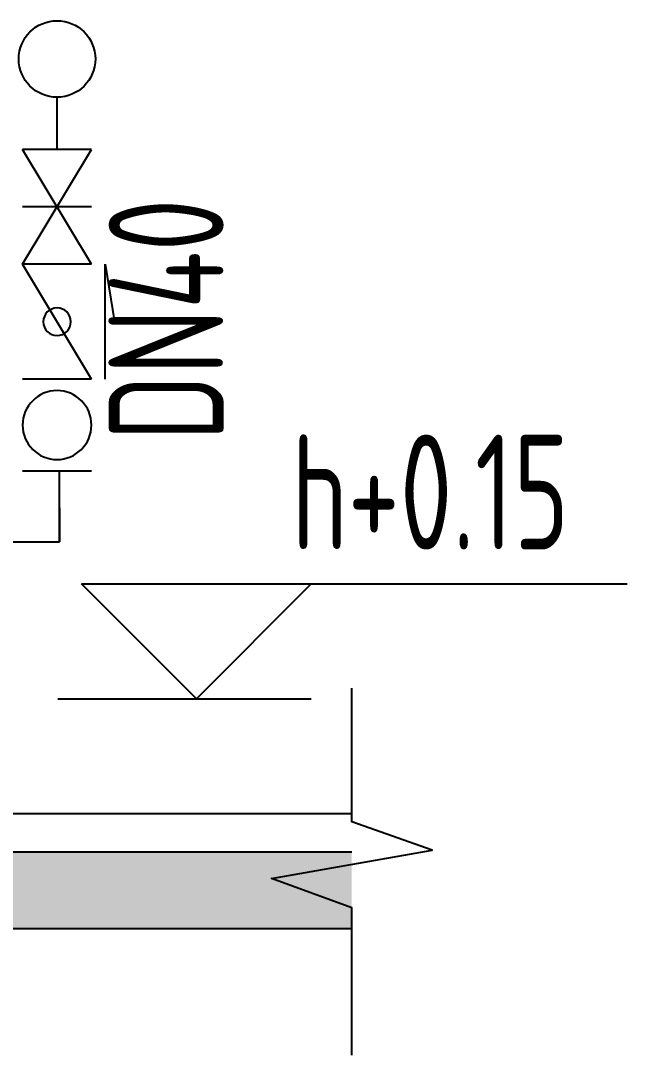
# Model space of a CAD drawing. Extents: x -84241 to 2571207, y -257003 to 1687411.
# Drawn here: x 171063 to 171855, y -82998 to -81647 of the extents above; entities that cross this region are included whole.
import ezdxf

# ---------------------------------------------------------------- set-up
doc = ezdxf.new("R2010")
doc.units = 0
doc.header["$LTSCALE"] = 1000
doc.layers.get('0').update_dxf_attribs({"linetype": 'CONTINUOUS'})
for name, color, linetype in [('W-FRPT-HYDT-EQPM', 60, 'CONTINUOUS'), ('W-FRPT-HYDT-PIPE', 1, 'CONTINUOUS'), ('W-WAST-NOTE', 60, 'CONTINUOUS'), ('W-WSUP-DIMS', 41, 'CONTINUOUS'), ('W-WSUP-EQPM', 40, 'CONTINUOUS')]:
    doc.layers.add(name, color=color, linetype=linetype)
doc.styles.add('TH-STYLE3', font='tssdeng.shx', dxfattribs={"width": 0.7, "bigfont": 'tssdchn.shx'})

# ---------------------------------------------------------------- blocks, each defined once
blk = doc.blocks.new('可曲绕橡胶接头')
for p, q in [((0, 90), (0, -90)), ((240, 90), (240, -90))]:
    blk.add_line(p, q)
blk.add_circle((120, 0), 90)
blk = doc.blocks.new('消声止回阀')
for p, q in [((300, 126), (150, 150)), ((0, 126), (300, 126)), ((0, 90), (0, -90)), ((0, 90), (300, -90)), ((300, 90), (300, -90))]:
    blk.add_line(p, q)
blk.add_circle((150, 0), 36)
blk = doc.blocks.new('闸阀')
for p, q in [((0, 90), (0, -90)), ((0, 90), (300, -90)), ((0, -90), (300, 90)), ((150, 90), (150, -90)), ((300, 90), (300, -90))]:
    blk.add_line(p, q)
blk = doc.blocks.new('*U701')
at = {"layer": 'W-FRPT-HYDT-PIPE'}
h = blk.add_hatch(dxfattribs=at)
h.set_pattern_fill('钢筋混凝土', color=8, scale=50)
h.set_pattern_definition([(45, (-257287.59, -2104650.95), (-88.388348, 88.388348), []), (50, (-257287.6, -2104650.95), (358.63009, -31.376067), [37.5, -412.5]), (355, (-257287.6, -2104650.95), (-69.37567, 376.09607), [30, -330]), (100.4514, (-257257.7, -2104653.56), (289.25469, 344.71977), [31.870095, -350.571056]), (46.1842, (-257287.6, -2104550.95), (533.62052, -82.75951), [56.25, -618.75]), (96.6356, (-257243.1, -2104557.84), (467.33135, 487.05894), [47.80514, -525.8565]), (351.1842, (-257287.6, -2104550.95), (467.33097, 487.0593), [45, -495]), (21, (-257237.6, -2104575.95), (298.453526, -201.309445), [37.5, -412.5]), (326, (-257237.6, -2104575.95), (121.657666, 362.57502), [30, -330]), (71.4514, (-257212.72, -2104592.72), (420.111314, 161.26525), [31.870095, -350.571056]), (37.5, (-257287.59, -2104650.95), (6.079928, 166.446927), [0, -326, 0, -335, 0, -331.25]), (7.5, (-257287.59, -2104650.95), (131.534769, 197.205856), [0, -191, 0, -318.5, 0, -126.25]), (327.5, (-257399.09, -2104650.95), (266.911218, -11.277436), [0, -125, 0, -390, 0, -517.5]), (317.5, (-257449.1, -2104650.95), (291.593085, 50.05249), [0, -162.5, 0, -259, 0, -367.5])])
h.paths.add_polyline_path([(1419.5, -4240.8), (0, -4240.8), (0, -4340.8), (1419.5, -4340.8)])
h.paths.add_polyline_path([(8205.7, -4240.8), (1419.5, -4240.8), (1419.5, -4340.8), (8205.7, -4340.8)])
h.paths.add_polyline_path([(8810.7, -4340.8), (8810.7, -4240.8), (8205.7, -4240.8), (8205.7, -4340.8)])
at = {"layer": 'W-FRPT-HYDT-EQPM'}
blk.add_circle((8425.7, -3205.1), 50, dxfattribs=at)
at = {"layer": 'W-FRPT-HYDT-PIPE'}
for p, q in [((8425.7, -3323.3), (8425.7, -3255.1)), ((8425.7, -3323.3), (8425.7, -3255.1)), ((8428.9, -3835.7), (8428.9, -3743.3)), ((8428.9, -3791.2), (8428.9, -3835.7)), ((8336, -3835.7), (8428.9, -3835.7))]:
    blk.add_line(p, q, dxfattribs=at)
at = {"layer": 'W-WSUP-DIMS'}
for p, q in [((8607.8, -4040.8), (8457.8, -3890.8)), ((8457.8, -3890.8), (9170.6, -3890.8)), ((8607.8, -4040.8), (8757.8, -3890.8)), ((8426.7, -4040.8), (8757.8, -4040.8)), ((0, -4190.8), (8810.7, -4190.8)), ((0, -4240.8), (8810.7, -4240.8)), ((0, -4340.8), (8810.7, -4340.8))]:
    blk.add_line(p, q, dxfattribs=at)
blk.add_lwpolyline([(8810.7, -4506.5), (8810.7, -4313.9), (8705.7, -4275.7), (8915.7, -4238.6), (8810.7, -4201.4), (8810.7, -4027)], dxfattribs=at)
at = {"layer": 'W-WSUP-EQPM', "xscale": -0.5, "yscale": 0.5, "zscale": 0.5, "rotation": 269.99999999982}
for name, p in [('闸阀', (8425.7, -3473.3)), ('消声止回阀', (8425.7, -3623.3)), ('可曲绕橡胶接头', (8425.7, -3743.3))]:
    blk.add_blockref(name, p, dxfattribs=at)
at = {"layer": 'W-WAST-NOTE', "style": 'TH-STYLE3', "width": 0.7}
blk.add_attdef('有效容积', (4777.8, -2441.5), '', height=150, dxfattribs=at)
at = {"layer": 'W-WSUP-DIMS', "style": 'TH-STYLE3', "width": 0.7}
blk.add_text('DN40', height=150, rotation=89.9999, dxfattribs=at).set_placement((8643.2, -3704))
blk.add_text('h+0.15', height=150, dxfattribs=at).set_placement((8731.5, -3845.8))
for tag, p in [('进水横管', (709.7, -718.7)), ('水箱顶', (6913.5, -918.7)), ('溢流水位', (3631.3, -1168.7)), ('最高水位', (5229, -1795.1)), ('最低报警水位', (3622.5, -1888.7))]:
    blk.add_attdef(tag, p, '', height=150, dxfattribs=at)
for tag, p in [('有效水深', (6745.7, -2484.6)), ('基础高度', (2764.8, -4114.1)), ('水箱底高', (6745.7, -4114.1))]:
    blk.add_attdef(tag, p, '', height=150, rotation=90, dxfattribs=at)

msp = doc.modelspace()

# ---------------------------------------------------------------- block references
msp.add_blockref('*U701', (162684.5437, -78491.9585))

doc.saveas('drawing.dxf')
